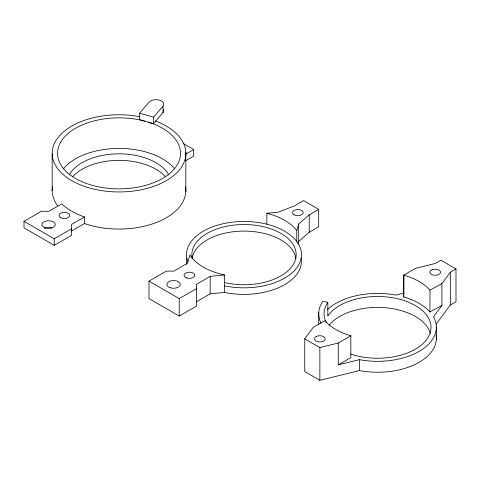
<?xml version="1.0" encoding="UTF-8"?>
<svg xmlns="http://www.w3.org/2000/svg" width="480" height="480" viewBox="0 0 480 480"><rect width="100%" height="100%" fill="white"/><g stroke="black" fill="none" stroke-linecap="round" stroke-linejoin="round"><path stroke-width="0.72" d="M224.538 285.87A57.492 33.192 0 0 0 285.918 277.362A57.492 33.192 0 0 0 296.772 241.464L296.772 230.544L298.692 223.992L309.24 214.8L318.696 209.34L318.696 226.806L309.24 232.266L298.692 241.458L297.924 244.08M321.042 323.226A58.824 33.966 0 0 1 322.182 302.244L322.866 301.254L327.834 302.388L327.216 303.288A53.478 30.876 0 0 0 326.178 322.362M436.098 335.088A58.824 33.966 0 0 1 361.122 370.896L359.412 370.578L319.866 380.31L304.74 371.574L304.74 338.826L313.17 327.414L324.876 320.652L326.898 322.824A58.824 33.966 0 0 0 347.586 334.764L350.826 335.796L350.826 357.63L338.25 364.866L338.25 343.032L350.826 335.796M441.9 283.656L441.9 305.49L429.948 311.946L429.948 290.112L441.9 283.656L450.33 272.238L456 268.962L456 301.71L450.33 304.986L436.128 324.216M441.9 305.49L433.47 316.902L434.022 317.892A58.824 33.966 0 0 1 419.13 351.384A58.824 33.966 0 0 1 361.122 359.982L359.412 359.658L338.25 364.866M144.756 121.116L139.62 119.652L139.62 113.196L148.998 102.198A7.8 4.5 0 0 1 159.438 100.146A7.8 4.5 0 0 1 162.996 106.17L162.996 112.626L153.618 123.63L141.414 120.288A61.5 35.508 0 0 0 57.888 157.224A61.5 35.508 0 0 0 153.276 182.85A61.5 35.508 0 0 0 148.416 122.172M153.618 123.63L153.618 117.174L162.996 106.17M84.492 216.96L71.604 224.4L71.604 235.32L54.252 245.334L24 227.868L24 221.322L41.352 211.302L48.912 211.302L61.806 203.862L63.018 205.002A66.846 38.592 0 0 0 82.494 216.246L84.492 216.96L84.492 223.512L71.604 230.952M185.514 154.266L193.71 149.538L193.71 156.09L185.514 160.818M24 221.322L54.252 238.788L71.604 228.768M224.538 274.956L210.162 276.372L196.59 284.202L196.59 306.036L179.238 316.056L148.986 298.59L148.986 281.124L166.338 271.104L173.904 271.104L187.47 263.268L189.918 254.97A58.488 33.768 0 0 0 224.538 274.956L224.538 292.422L210.162 293.838L196.59 301.668M148.986 281.124L179.238 298.59L196.59 288.57M429.948 311.946L428.166 310.074A58.824 33.966 0 0 0 407.478 298.134L403.746 296.97L403.746 275.136L415.452 268.374L435.204 263.508L440.874 260.232L456 268.962M403.746 296.97L403.872 275.058M404.166 292.992L395.7 295.08L393.948 294.75A58.824 33.966 0 0 0 327.372 309.618M304.74 338.826L319.866 347.562L338.25 343.032M296.772 241.464A58.89 34.002 0 0 0 266.844 224.184L266.844 213.264L278.196 212.16L294.114 206.064L303.57 200.61L318.696 209.34M403.746 275.136L407.478 276.3A58.824 33.966 0 0 1 428.166 288.246L429.948 290.112M139.62 113.196L153.618 117.174M84.492 223.512L85.446 223.848A66.846 38.592 0 0 0 155.268 222.906A66.846 38.592 0 0 0 185.526 186.564M155.346 120.972L156.732 121.488A66.846 38.592 0 0 1 174.294 131.646L175.992 133.164A66.846 38.592 0 0 1 166.866 180.312A66.846 38.592 0 0 1 85.446 186.732L82.494 185.682A66.846 38.592 0 0 1 63.018 174.432L61.206 172.728A66.846 38.592 0 0 1 66.822 129.246A66.846 38.592 0 0 1 139.062 116.538M182.994 143.352L193.71 149.538M450.33 272.238L450.33 304.986M436.332 326.298L436.332 339.348M359.412 359.658L359.412 370.578M327.834 302.388L327.834 316.008L328.452 315.102A53.478 30.876 0 0 1 400.608 299.514A53.478 30.876 0 0 1 424.872 341.73A53.478 30.876 0 0 1 350.892 354.138M319.866 347.562L319.866 380.31M318.738 312.684L318.738 324.576M309.24 214.8L309.24 232.266M298.692 223.992L298.692 241.458M210.162 276.372L210.162 293.838M185.832 152.034L185.838 191.736M179.238 298.59L179.238 316.056M54.252 238.788L54.252 245.334M52.176 153.516L52.176 190.632M57.63 205.746A66.846 38.592 0 0 1 52.488 186.75M72.564 176.808A52.14 30.102 0 0 1 145.566 164.562L148.332 165.576A52.14 30.102 0 0 1 162.15 173.556L163.902 175.152A52.14 30.102 0 0 1 165.48 176.808M44.28 228.186A6.684 3.858 0 0 1 51.924 227.802M69.27 174.924A52.14 30.102 0 0 1 145.566 158.016L148.332 159.024A52.14 30.102 0 0 1 162.15 167.004L163.902 168.6A52.14 30.102 0 0 1 168.78 174.924M63.264 168.948A61.5 35.508 0 0 1 118.758 148.416A61.5 35.508 0 0 1 174.558 168.666M163.38 109.188A7.8 4.5 0 0 1 162.996 112.626M329.142 325.134A53.478 30.876 0 0 1 385.068 307.716A53.478 30.876 0 0 1 430.356 333.45M301.248 258.072A57.492 33.192 0 0 1 224.538 292.422M186.774 264.318A57.492 33.192 0 0 1 186.774 258.072M187.902 261.882A57.492 33.192 0 0 1 207.366 229.068A57.492 33.192 0 0 1 266.844 224.184M266.844 213.264A58.89 34.002 0 0 1 296.772 230.544M192.102 258.36A52.14 30.102 0 0 1 270.552 235.284L273.318 236.298A52.14 30.102 0 0 1 287.136 244.272L288.894 245.868A52.14 30.102 0 0 1 295.92 258.36M224.514 282.564A52.14 30.102 0 0 0 283.554 274.266A52.14 30.102 0 0 0 288.894 239.322L287.136 237.72A52.14 30.102 0 0 0 273.318 229.746L270.552 228.732A52.14 30.102 0 0 0 215.154 229.572A52.14 30.102 0 0 0 192.348 258.732M316.5 336.426L315.708 336.882A5.346 3.09 0 0 0 316.086 341.01A5.346 3.09 0 0 0 323.232 341.226L324.018 340.77A5.346 3.09 0 0 0 323.646 336.642A5.346 3.09 0 0 0 316.5 336.426M432.774 269.49L431.838 269.838A5.346 3.09 0 0 0 432.942 275.034A5.346 3.09 0 0 0 440.55 272.184A5.346 3.09 0 0 0 432.774 269.49M60.594 217.656A5.346 3.09 0 0 0 69.54 216.276A5.346 3.09 0 0 0 62.994 212.496A5.346 3.09 0 0 0 60.594 217.656M45.24 227.94A6.684 3.858 0 0 0 55.266 224.592A6.684 3.858 0 0 0 45.24 221.25A6.684 3.858 0 0 0 45.24 227.94M294.114 214.8A5.346 3.09 0 0 0 303.06 213.414A5.346 3.09 0 0 0 296.514 209.634A5.346 3.09 0 0 0 294.114 214.8M186.69 277.95A5.346 3.09 0 0 0 194.712 275.28A5.346 3.09 0 0 0 186.69 272.604A5.346 3.09 0 0 0 186.69 277.95M170.226 287.742A6.684 3.858 0 0 0 180.252 284.4A6.684 3.858 0 0 0 170.226 281.052A6.684 3.858 0 0 0 170.226 287.742"/></g></svg>
